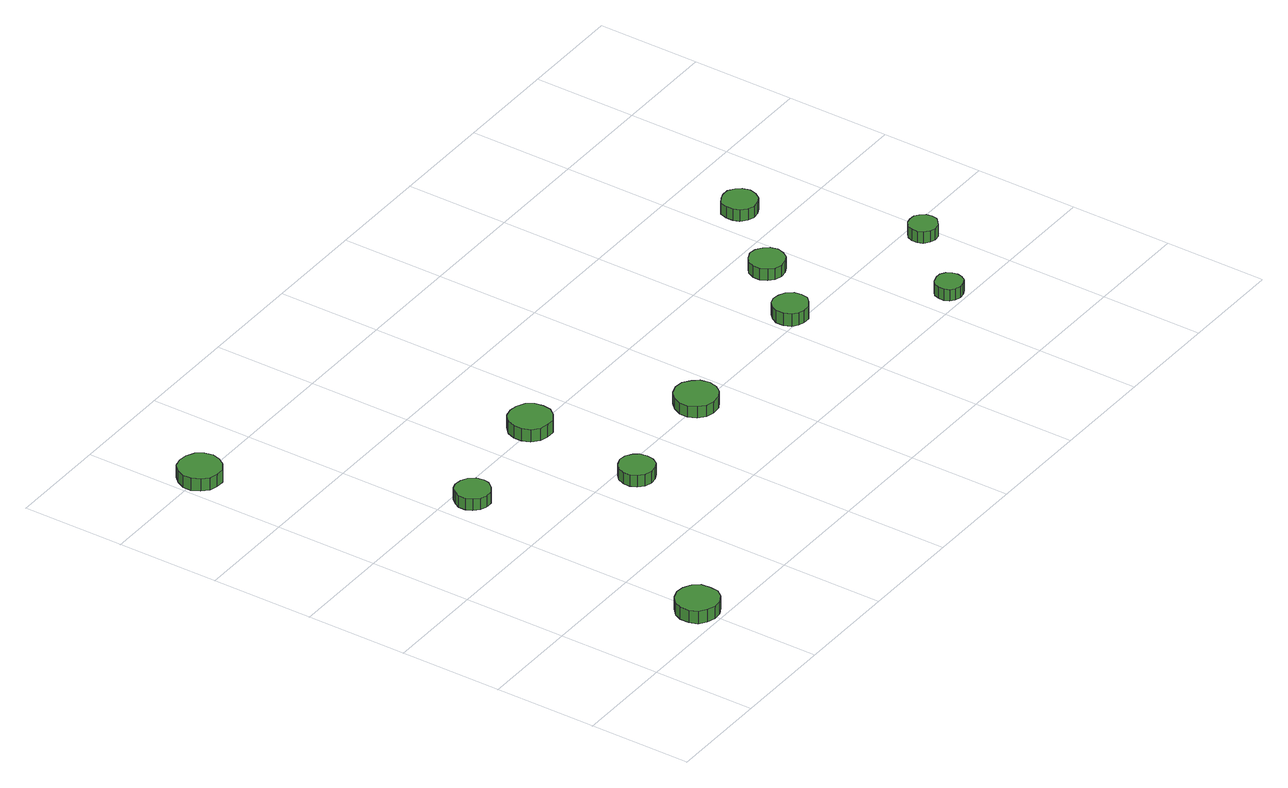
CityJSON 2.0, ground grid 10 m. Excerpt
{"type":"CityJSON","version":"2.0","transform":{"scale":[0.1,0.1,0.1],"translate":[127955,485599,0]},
"CityObjects":{
"tree1":{"type":"SolitaryVegetationObject","attributes":{"function":"something"},"geometry":[{"type":"MultiSurface","lod":"1","boundaries":[[[0,1,2,3,4,5,6,7,8,9,10,11,12,13,14]],[[15,16,17,18,19,20,21,22,23,24,25,26,27,28,29]],[[0,29,28,1]],[[1,28,27,2]],[[2,27,26,3]],[[3,26,25,4]],[[4,25,24,5]],[[5,24,23,6]],[[6,23,22,7]],[[7,22,21,8]],[[8,21,20,9]],[[9,20,19,10]],[[10,19,18,11]],[[11,18,17,12]],[[12,17,16,13]],[[13,16,15,14]],[[14,15,29,0]]]}]},
"tree2":{"type":"SolitaryVegetationObject","attributes":{"function":"something"},"geometry":[{"type":"MultiSurface","lod":"1","boundaries":[[[30,31,32,33,34,35,36,37,38,39,40,41,42,43,44]],[[45,46,47,48,49,50,51,52,53,54,55,56,57,58,59]],[[30,59,58,31]],[[31,58,57,32]],[[32,57,56,33]],[[33,56,55,34]],[[34,55,54,35]],[[35,54,53,36]],[[36,53,52,37]],[[37,52,51,38]],[[38,51,50,39]],[[39,50,49,40]],[[40,49,48,41]],[[41,48,47,42]],[[42,47,46,43]],[[43,46,45,44]],[[44,45,59,30]]]}]},
"tree3":{"type":"SolitaryVegetationObject","attributes":{"function":"something"},"geometry":[{"type":"MultiSurface","lod":"1","boundaries":[[[60,61,62,63,64,65,66,67,68,69,70,71,72,73,74]],[[75,76,77,78,79,80,81,82,83,84,85,86,87,88,89]],[[60,89,88,61]],[[61,88,87,62]],[[62,87,86,63]],[[63,86,85,64]],[[64,85,84,65]],[[65,84,83,66]],[[66,83,82,67]],[[67,82,81,68]],[[68,81,80,69]],[[69,80,79,70]],[[70,79,78,71]],[[71,78,77,72]],[[72,77,76,73]],[[73,76,75,74]],[[74,75,89,60]]]}]},
"tree4":{"type":"SolitaryVegetationObject","attributes":{"function":"something"},"geometry":[{"type":"MultiSurface","lod":"1","boundaries":[[[90,91,92,93,94,95,96,97,98,99,100,101,102,103,104]],[[105,106,107,108,109,110,111,112,113,114,115,116,117,118,119]],[[90,119,118,91]],[[91,118,117,92]],[[92,117,116,93]],[[93,116,115,94]],[[94,115,114,95]],[[95,114,113,96]],[[96,113,112,97]],[[97,112,111,98]],[[98,111,110,99]],[[99,110,109,100]],[[100,109,108,101]],[[101,108,107,102]],[[102,107,106,103]],[[103,106,105,104]],[[104,105,119,90]]]}]},
"tree5":{"type":"SolitaryVegetationObject","attributes":{"function":"something"},"geometry":[{"type":"MultiSurface","lod":"1","boundaries":[[[120,121,122,123,124,125,126,127,128,129,130,131,132,133,134]],[[135,136,137,138,139,140,141,142,143,144,145,146,147,148,149]],[[120,149,148,121]],[[121,148,147,122]],[[122,147,146,123]],[[123,146,145,124]],[[124,145,144,125]],[[125,144,143,126]],[[126,143,142,127]],[[127,142,141,128]],[[128,141,140,129]],[[129,140,139,130]],[[130,139,138,131]],[[131,138,137,132]],[[132,137,136,133]],[[133,136,135,134]],[[134,135,149,120]]]}]},
"tree6":{"type":"SolitaryVegetationObject","attributes":{"function":"something"},"geometry":[{"type":"MultiSurface","lod":"1","boundaries":[[[150,151,152,153,154,155,156,157,158,159,160,161,162,163,164]],[[165,166,167,168,169,170,171,172,173,174,175,176,177,178,179]],[[150,179,178,151]],[[151,178,177,152]],[[152,177,176,153]],[[153,176,175,154]],[[154,175,174,155]],[[155,174,173,156]],[[156,173,172,157]],[[157,172,171,158]],[[158,171,170,159]],[[159,170,169,160]],[[160,169,168,161]],[[161,168,167,162]],[[162,167,166,163]],[[163,166,165,164]],[[164,165,179,150]]]}]},
"tree7":{"type":"SolitaryVegetationObject","attributes":{"function":"something"},"geometry":[{"type":"MultiSurface","lod":"1","boundaries":[[[180,181,182,183,184,185,186,187,188,189,190,191,192,193,194]],[[195,196,197,198,199,200,201,202,203,204,205,206,207,208,209]],[[180,209,208,181]],[[181,208,207,182]],[[182,207,206,183]],[[183,206,205,184]],[[184,205,204,185]],[[185,204,203,186]],[[186,203,202,187]],[[187,202,201,188]],[[188,201,200,189]],[[189,200,199,190]],[[190,199,198,191]],[[191,198,197,192]],[[192,197,196,193]],[[193,196,195,194]],[[194,195,209,180]]]}]},
"tree8":{"type":"SolitaryVegetationObject","attributes":{"function":"something"},"geometry":[{"type":"MultiSurface","lod":"1","boundaries":[[[210,211,212,213,214,215,216,217,218,219,220,221,222,223,224]],[[225,226,227,228,229,230,231,232,233,234,235,236,237,238,239]],[[210,239,238,211]],[[211,238,237,212]],[[212,237,236,213]],[[213,236,235,214]],[[214,235,234,215]],[[215,234,233,216]],[[216,233,232,217]],[[217,232,231,218]],[[218,231,230,219]],[[219,230,229,220]],[[220,229,228,221]],[[221,228,227,222]],[[222,227,226,223]],[[223,226,225,224]],[[224,225,239,210]]]}]},
"tree9":{"type":"SolitaryVegetationObject","attributes":{"function":"something"},"geometry":[{"type":"MultiSurface","lod":"1","boundaries":[[[240,241,242,243,244,245,246,247,248,249,250,251,252,253,254]],[[255,256,257,258,259,260,261,262,263,264,265,266,267,268,269]],[[240,269,268,241]],[[241,268,267,242]],[[242,267,266,243]],[[243,266,265,244]],[[244,265,264,245]],[[245,264,263,246]],[[246,263,262,247]],[[247,262,261,248]],[[248,261,260,249]],[[249,260,259,250]],[[250,259,258,251]],[[251,258,257,252]],[[252,257,256,253]],[[253,256,255,254]],[[254,255,269,240]]]}]},
"tree10":{"type":"SolitaryVegetationObject","attributes":{"function":"something"},"geometry":[{"type":"MultiSurface","lod":"1","boundaries":[[[270,271,272,273,274,275,276,277,278,279,280,281,282,283,284]],[[285,286,287,288,289,290,291,292,293,294,295,296,297,298,299]],[[270,299,298,271]],[[271,298,297,272]],[[272,297,296,273]],[[273,296,295,274]],[[274,295,294,275]],[[275,294,293,276]],[[276,293,292,277]],[[277,292,291,278]],[[278,291,290,279]],[[279,290,289,280]],[[280,289,288,281]],[[281,288,287,282]],[[282,287,286,283]],[[283,286,285,284]],[[284,285,299,270]]]}]},
"tree11":{"type":"SolitaryVegetationObject","attributes":{"function":"something"},"geometry":[{"type":"MultiSurface","lod":"1","boundaries":[[[300,301,302,303,304,305,306,307,308,309,310,311,312,313,314]],[[315,316,317,318,319,320,321,322,323,324,325,326,327,328,329]],[[300,329,328,301]],[[301,328,327,302]],[[302,327,326,303]],[[303,326,325,304]],[[304,325,324,305]],[[305,324,323,306]],[[306,323,322,307]],[[307,322,321,308]],[[308,321,320,309]],[[309,320,319,310]],[[310,319,318,311]],[[311,318,317,312]],[[312,317,316,313]],[[313,316,315,314]],[[314,315,329,300]]]}]}
},
"vertices":[
[119,23,23],[118,32,23],[113,39,23],[105,43,23],[97,44,23],[89,41,23],[82,35,23],[79,28,23],[79,19,23],[82,11,23],[89,6,23],[97,3,23],[105,4,23],[113,8,23],[118,15,23],[118,15,10],[113,8,10],[105,4,10],[97,3,10],[89,6,10],[82,11,10],[79,19,10],[79,28,10],[82,35,10],[89,41,10],[97,44,10],[105,43,10],[113,39,10],[118,32,10],[119,23,10],
[44,499,23],[42,507,23],[37,514,23],[29,518,23],[21,519,23],[13,517,23],[7,511,23],[3,503,23],[3,495,23],[7,487,23],[13,481,23],[21,479,23],[29,479,23],[37,484,23],[42,491,23],[42,491,10],[37,484,10],[29,479,10],[21,479,10],[13,481,10],[7,487,10],[3,495,10],[3,503,10],[7,511,10],[13,517,10],[21,519,10],[29,518,10],[37,514,10],[42,507,10],[44,499,10],
[145,281,23],[144,288,23],[139,294,23],[133,297,23],[126,298,23],[120,296,23],[115,291,23],[112,285,23],[112,278,23],[115,272,23],[120,267,23],[126,265,23],[133,265,23],[139,269,23],[144,275,23],[144,275,11],[139,269,11],[133,265,11],[126,265,11],[120,267,11],[115,272,11],[112,278,11],[112,285,11],[115,291,11],[120,296,11],[126,298,11],[133,297,11],[139,294,11],[144,288,11],[145,281,11],
[256,183,23],[255,190,23],[251,195,23],[245,199,23],[238,200,23],[231,197,23],[226,193,23],[223,186,23],[223,179,23],[226,173,23],[231,168,23],[238,166,23],[245,167,23],[251,170,23],[255,176,23],[255,176,11],[251,170,11],[245,167,11],[238,166,11],[231,168,11],[226,173,11],[223,179,11],[223,186,11],[226,193,11],[231,197,11],[238,200,11],[245,199,11],[251,195,11],[255,190,11],[256,183,11],
[269,302,23],[268,310,23],[263,317,23],[255,321,23],[247,322,23],[239,320,23],[232,314,23],[229,306,23],[229,298,23],[232,290,23],[239,284,23],[247,282,23],[255,282,23],[263,287,23],[268,294,23],[268,294,10],[263,287,10],[255,282,10],[247,282,10],[239,284,10],[232,290,10],[229,298,10],[229,306,10],[232,314,10],[239,320,10],[247,322,10],[255,321,10],[263,317,10],[268,310,10],[269,302,10],
[382,202,22],[380,211,22],[375,217,22],[368,222,22],[359,223,22],[351,220,22],[345,214,22],[341,206,22],[341,198,22],[345,190,22],[351,184,22],[359,182,22],[368,183,22],[375,187,22],[380,194,22],[380,194,10],[375,187,10],[368,183,10],[359,182,10],[351,184,10],[345,190,10],[341,198,10],[341,206,10],[345,214,10],[351,220,10],[359,223,10],[368,222,10],[375,217,10],[380,211,10],[382,202,10],
[537,210,24],[536,217,24],[531,223,24],[525,226,24],[518,227,24],[512,225,24],[507,220,24],[504,214,24],[504,207,24],[507,200,24],[512,196,24],[518,194,24],[525,194,24],[531,198,24],[536,203,24],[536,203,11],[531,198,11],[525,194,11],[518,194,11],[512,196,11],[507,200,11],[504,207,11],[504,214,11],[507,220,11],[512,225,11],[518,227,11],[525,226,11],[531,223,11],[536,217,11],[537,210,11],
[586,268,22],[584,275,22],[580,280,22],[574,284,22],[567,285,22],[560,282,22],[555,278,22],[552,271,22],[552,264,22],[555,258,22],[560,253,22],[567,251,22],[574,252,22],[580,255,22],[584,261,22],[584,261,10],[580,255,10],[574,252,10],[567,251,10],[560,253,10],[555,258,10],[552,264,10],[552,271,10],[555,278,10],[560,282,10],[567,285,10],[574,284,10],[580,280,10],[584,275,10],[586,268,10],
[641,115,23],[640,120,23],[637,125,23],[632,128,23],[627,128,23],[621,126,23],[617,123,23],[615,118,23],[615,112,23],[617,107,23],[621,104,23],[627,102,23],[632,103,23],[637,105,23],[640,110,23],[640,110,11],[637,105,11],[632,103,11],[627,102,11],[621,104,11],[617,107,11],[615,112,11],[615,118,11],[617,123,11],[621,126,11],[627,128,11],[632,128,11],[637,125,11],[640,120,11],[641,115,11],
[649,340,21],[647,347,21],[643,352,21],[637,356,21],[630,356,21],[624,354,21],[618,350,21],[616,343,21],[616,336,21],[618,330,21],[624,325,21],[630,323,21],[637,324,21],[643,327,21],[647,333,21],[647,333,9],[643,327,9],[637,324,9],[630,323,9],[624,325,9],[618,330,9],[616,336,9],[616,343,9],[618,350,9],[624,354,9],[630,356,9],[637,356,9],[643,352,9],[647,347,9],[649,340,9],
[704,185,22],[703,190,22],[699,195,22],[695,198,22],[689,198,22],[684,197,22],[679,193,22],[677,188,22],[677,182,22],[679,177,22],[684,173,22],[689,171,22],[695,172,22],[699,175,22],[703,179,22],[703,179,10],[699,175,10],[695,172,10],[689,171,10],[684,173,10],[679,177,10],[677,182,10],[677,188,10],[679,193,10],[684,197,10],[689,198,10],[695,198,10],[699,195,10],[703,190,10],[704,185,10]
]}
